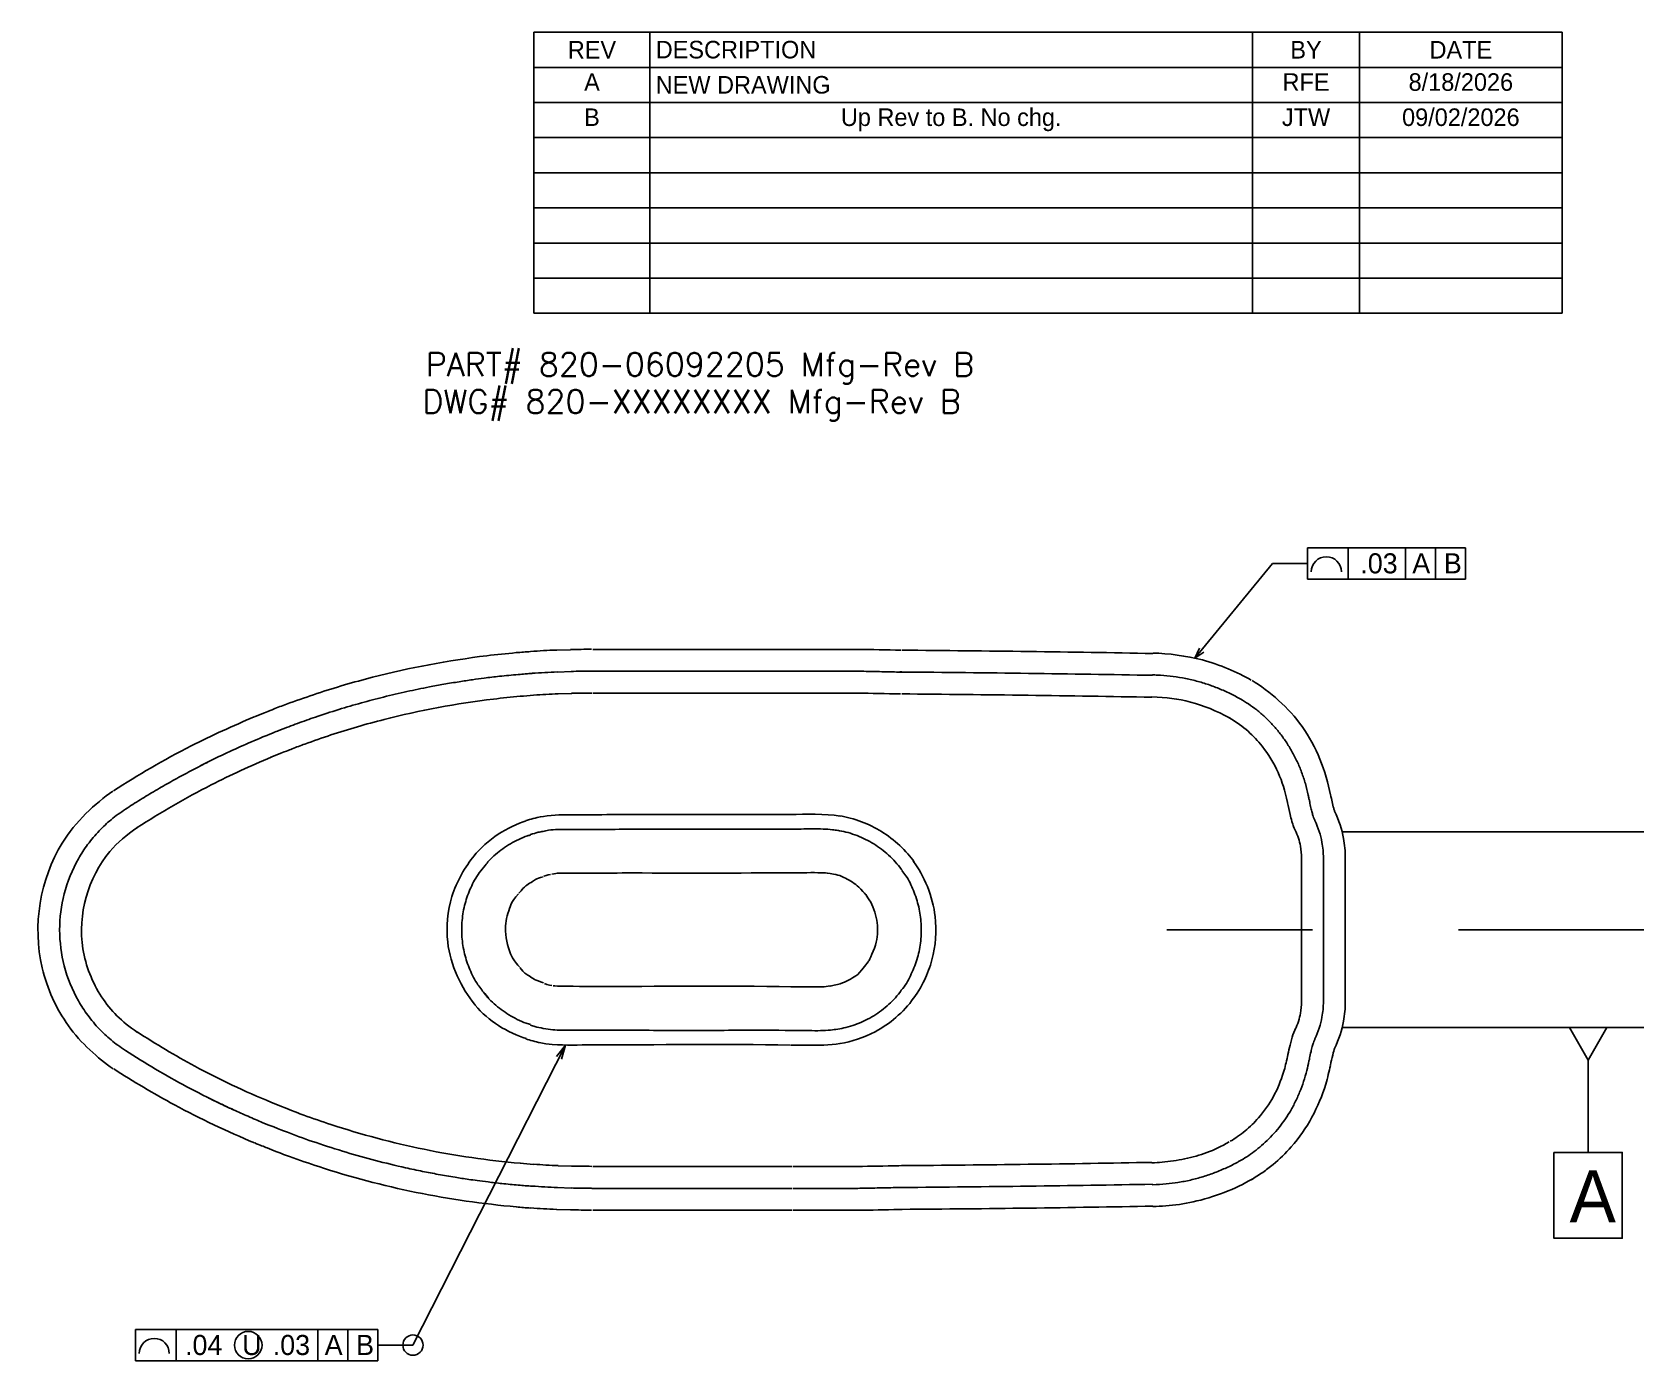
# Model space of a CAD drawing. Header units: millimetres. Extents: x -0.44 to 0.67, y -0.56 to 0.92.
# Drawn here: x -0.439 to 0.666, y 0.006 to 0.916 of the extents above; entities that cross this region are included whole.
import ezdxf

# ---------------------------------------------------------------- set-up
doc = ezdxf.new("R2010")
doc.units = ezdxf.units.MM
doc.linetypes.add('CENTER', pattern=[10.16, 6.35, -1.27, 1.27, -1.27])
doc.layers.add('Nom', color=3, linetype='Continuous')
doc.layers.add('TOL', color=1, linetype='Continuous')
doc.styles.add('ROMANS', font='romans', dxfattribs={"height": 0.1})

# ---------------------------------------------------------------- blocks, each defined once
blk = doc.blocks.new('*T2')
at = {"layer": 'Nom', "color": 0, "linetype": 'ByBlock', "lineweight": -2, "ltscale": 0.1, "transparency": 16777216}
for p, q in [((0, 0), (0.7048, 0)), ((0, 0), (0, -0.1926)), ((0.0795, 0), (0.0795, -0.1926)), ((0.4924, 0), (0.4924, -0.1926)), ((0.5659, 0), (0.5659, -0.1926)), ((0.7048, 0), (0.7048, -0.1926)), ((0, -0.0241), (0.7048, -0.0241)), ((0, -0.0482), (0.7048, -0.0482)), ((0, -0.0722), (0.7048, -0.0722)), ((0, -0.0963), (0.7048, -0.0963)), ((0, -0.1204), (0.7048, -0.1204)), ((0, -0.1445), (0.7048, -0.1445)), ((0, -0.1685), (0.7048, -0.1685)), ((0, -0.1926), (0.7048, -0.1926))]:
    blk.add_line(p, q, dxfattribs=at)
at = {"layer": 'Nom', "color": 0, "ltscale": 0.1, "transparency": 16777216}
for s, insert, char_height, width, attachment_point in [('REV', (0.0398, -0.012), 0.01204, 0.07148, 5), ('DESCRIPTION', (0.0835, -0.012), 0.012039, 0.404905, 4), ('BY', (0.5292, -0.012), 0.01204, 0.065444, 5), ('DATE', (0.6353, -0.012), 0.01204, 0.130859, 5), ('A', (0.0398, -0.0281), 0.012, 0.07148, 2), ('NEW DRAWING', (0.0835, -0.0361), 0.012039, 0.404905, 4), ('RFE', (0.5292, -0.0281), 0.01204, 0.065444, 2), ('8/18/2026', (0.6353, -0.0281), 0.01204, 0.130859, 2), ('B', (0.0398, -0.0522), 0.012, 0.07148, 2), ('Up Rev to B. No chg.', (0.286, -0.0522), 0.012039, 0.404905, 2), ('JTW', (0.5292, -0.0522), 0.01204, 0.065444, 2), ('09/02/2026', (0.6353, -0.0522), 0.01204, 0.130859, 2)]:
    blk.add_mtext(s, dxfattribs=dict(at, insert=insert, char_height=char_height, width=width, attachment_point=attachment_point))

msp = doc.modelspace()

# ---------------------------------------------------------------- linework, layer by layer
at = {"layer": 'Nom', "linetype": 'Continuous'}
for p, q in [((-0.1055, 0.4763), (-0.0959, 0.4771)), ((-0.0543, 0.4785), (-0.0057, 0.4785)), ((-0.0057, 0.4785), (0.0039, 0.4785)), ((0.0039, 0.4785), (0.0822, 0.4785)), ((0.0822, 0.4785), (0.0874, 0.4785)), ((0.0874, 0.4785), (0.1141, 0.4785)), ((0.1141, 0.4785), (0.1273, 0.4785)), ((0.1575, 0.4781), (0.156, 0.4781)), ((0.1575, 0.478), (0.1567, 0.478)), ((0.1575, 0.4781), (0.1568, 0.4781)), ((0.1575, 0.478), (0.1575, 0.478)), ((0.3897, 0.4594), (0.3896, 0.4593)), ((-0.1256, 0.2542), (-0.1284, 0.2577)), ((0.3896, 0.1434), (0.3897, 0.1433)), ((-0.0692, 0.1244), (-0.0786, 0.1247)), ((-0.0057, 0.1242), (-0.0543, 0.1242)), ((0.0039, 0.1242), (-0.0057, 0.1242)), ((0.0822, 0.1242), (0.0039, 0.1242)), ((0.0874, 0.1242), (0.0829, 0.1242)), ((0.1141, 0.1242), (0.0874, 0.1242)), ((0.1273, 0.1242), (0.1141, 0.1242)), ((0.1555, 0.1247), (0.1575, 0.1248))]:
    msp.add_line(p, q, dxfattribs=at)
at = {"layer": 'Nom'}
msp.add_line((-0.0692, 0.4783), (-0.0786, 0.478), dxfattribs=at)
at = {"layer": 'Nom', "ltscale": 0.1}
msp.add_line((0.4464, 0.3506), (0.4464, 0.2522), dxfattribs=at)
at = {"layer": 'Nom', "linetype": 'Continuous'}
for centre, radius, start, end in [((-0.0543, -0.112), 0.5906, 92.3617, 94.0417), ((-0.0543, -0.112), 0.5906, 90.0812, 91.4472), ((-0.0543, 0.7148), 0.5905, 265.9583, 267.6383), ((-0.0543, 0.7148), 0.5905, 268.5528, 269.9188)]:
    msp.add_arc(centre, radius, start, end, dxfattribs=at)
for centre, start_param, end_param in [((0.0147, 0.4195), 1.261095, 1.431936), ((0.0147, 0.1833), 4.851249, 5.02209)]:
    msp.add_ellipse(centre, major_axis=(1.0321, 0), ratio=0.057218, start_param=start_param, end_param=end_param, dxfattribs=at)
for points, knots in [([(-0.2805, 0.4335), (-0.2727, 0.4366), (-0.2668, 0.439), (-0.2567, 0.4428), (-0.2433, 0.4476), (-0.2287, 0.4523), (-0.2131, 0.4569), (-0.1975, 0.461), (-0.182, 0.4646), (-0.1682, 0.4675), (-0.1563, 0.4697), (-0.1464, 0.4713), (-0.1371, 0.4727), (-0.128, 0.474), (-0.1175, 0.4752), (-0.1097, 0.4759), (-0.1054, 0.4763)], [0, 0, 0, 0, 0.03695, 0.111554, 0.186901, 0.283795, 0.376534, 0.466373, 0.560143, 0.649485, 0.706844, 0.767816, 0.820312, 0.866248, 0.926144, 1, 1, 1, 1]), ([(0.1567, 0.478), (0.1529, 0.478), (0.1448, 0.4782), (0.1349, 0.4785), (0.1292, 0.4785), (0.1273, 0.4785)], [0, 0, 0, 0, 0.381554, 0.801032, 1, 1, 1, 1]), ([(0.3897, 0.4594), (0.3873, 0.4607), (0.3824, 0.4634), (0.3747, 0.4668), (0.3667, 0.4698), (0.3583, 0.4722), (0.3499, 0.4741), (0.3413, 0.4753), (0.3344, 0.4759), (0.3304, 0.476), (0.3292, 0.476)], [0, 0, 0, 0, 0.129134, 0.26348, 0.399028, 0.535536, 0.672702, 0.810139, 0.946718, 1, 1, 1, 1]), ([(0.3292, 0.4759), (0.3292, 0.4759), (0.3292, 0.476), (0.3292, 0.4758), (0.3292, 0.4757)], [0, 0, 0, 0, 0.238819, 1, 1, 1, 1]), ([(0.4365, 0.3912), (0.4363, 0.392), (0.4357, 0.3955), (0.4341, 0.4016), (0.4316, 0.4093), (0.4285, 0.4166), (0.4249, 0.4236), (0.4209, 0.4302), (0.4164, 0.4364), (0.4115, 0.4421), (0.4063, 0.4473), (0.4008, 0.452), (0.3953, 0.4561), (0.3915, 0.4584), (0.3897, 0.4595)], [0, 0, 0, 0, 0.027946, 0.124198, 0.220158, 0.314467, 0.406942, 0.49941, 0.590132, 0.678458, 0.764218, 0.847543, 0.927379, 1, 1, 1, 1]), ([(-0.3747, 0.384), (-0.3713, 0.3862), (-0.3646, 0.3905), (-0.3541, 0.3968), (-0.3435, 0.4029), (-0.3327, 0.4088), (-0.3217, 0.4146), (-0.3095, 0.4206), (-0.2958, 0.427), (-0.2856, 0.4313), (-0.2805, 0.4335)], [0, 0, 0, 0, 0.1178439, 0.2350957, 0.3518272, 0.4681111, 0.5840212, 0.6996318, 0.8489831, 1, 1, 1, 1]), ([(-0.3233, 0.4137), (-0.3232, 0.4138), (-0.3229, 0.4139), (-0.3212, 0.4148), (-0.3193, 0.4157), (-0.3185, 0.4161)], [0, 0, 0, 0, 0.364126, 0.739424, 1, 1, 1, 1]), ([(0.4405, 0.3762), (0.4405, 0.3763), (0.4403, 0.3766), (0.4399, 0.3776), (0.4393, 0.3794), (0.4386, 0.3819), (0.4378, 0.3852), (0.4371, 0.3884), (0.4367, 0.3905), (0.4365, 0.3912)], [0, 0, 0, 0, 0.017094, 0.09502, 0.214528, 0.378232, 0.59005, 0.853997, 1, 1, 1, 1]), ([(-0.3747, 0.2187), (-0.3765, 0.2198), (-0.3798, 0.2221), (-0.3845, 0.2258), (-0.3887, 0.2295), (-0.3942, 0.235), (-0.4005, 0.2425), (-0.4096, 0.2564), (-0.4175, 0.2759), (-0.4208, 0.3013), (-0.4176, 0.3267), (-0.4096, 0.3462), (-0.4006, 0.3602), (-0.393, 0.3691), (-0.3844, 0.3773), (-0.3781, 0.3817), (-0.3747, 0.384)], [0, 0, 0, 0, 0.032484, 0.063407, 0.09277, 0.120576, 0.184373, 0.244126, 0.375098, 0.499329, 0.624017, 0.755463, 0.815305, 0.879216, 0.936477, 1, 1, 1, 1]), ([(-0.1281, 0.3455), (-0.1273, 0.3466), (-0.1251, 0.3493), (-0.121, 0.3531), (-0.1161, 0.357), (-0.1108, 0.3604), (-0.1051, 0.3634), (-0.1005, 0.3654), (-0.0977, 0.3662), (-0.097, 0.3664)], [0, 0, 0, 0, 0.1078826, 0.2730416, 0.4372283, 0.6032973, 0.7720504, 0.9433044, 1, 1, 1, 1]), ([(-0.0971, 0.3666), (-0.0953, 0.3672), (-0.0925, 0.3681), (-0.0895, 0.3686), (-0.0884, 0.3688)], [0, 0, 0, 0, 0.630712, 1, 1, 1, 1]), ([(-0.0884, 0.3688), (-0.0872, 0.3691), (-0.0839, 0.3698), (-0.0781, 0.3702), (-0.0705, 0.3702), (-0.0627, 0.3702), (-0.0574, 0.3702), (-0.055, 0.3702)], [0, 0, 0, 0, 0.111259, 0.304398, 0.523383, 0.786576, 1, 1, 1, 1]), ([(0.0811, 0.3703), (0.0781, 0.3703), (0.0613, 0.3703), (0.0302, 0.3703), (-0.0122, 0.3703), (-0.0408, 0.3702), (-0.055, 0.3702)], [0, 0, 0, 0, 0.065822, 0.370865, 0.685341, 1, 1, 1, 1]), ([(0.0811, 0.3704), (0.086, 0.3704), (0.0935, 0.3705), (0.1031, 0.3705), (0.109, 0.3702), (0.1123, 0.3696), (0.1135, 0.3694)], [0, 0, 0, 0, 0.455059, 0.689881, 0.884459, 1, 1, 1, 1]), ([(0.1135, 0.3694), (0.1139, 0.3694), (0.1163, 0.3691), (0.1208, 0.368), (0.1268, 0.366), (0.1327, 0.3634), (0.1383, 0.3603), (0.1435, 0.3567), (0.1485, 0.3526), (0.153, 0.3479), (0.1561, 0.3445), (0.1574, 0.3425), (0.1576, 0.3422)], [0, 0, 0, 0, 0.021722, 0.137847, 0.258483, 0.379285, 0.499203, 0.619465, 0.741067, 0.86311, 0.98442, 1, 1, 1, 1]), ([(-0.128, 0.3455), (-0.1294, 0.3438), (-0.1334, 0.3392), (-0.1382, 0.3304), (-0.1422, 0.3194), (-0.1442, 0.308), (-0.1443, 0.2963), (-0.1425, 0.2849), (-0.1388, 0.2739), (-0.1339, 0.2644), (-0.1296, 0.2591), (-0.1278, 0.2569)], [0, 0, 0, 0, 0.069011, 0.190295, 0.308856, 0.430902, 0.54873, 0.669896, 0.787852, 0.909282, 1, 1, 1, 1]), ([(0.157, 0.2599), (0.1574, 0.2603), (0.1603, 0.2636), (0.1642, 0.2712), (0.1685, 0.2821), (0.1707, 0.2938), (0.171, 0.3055), (0.1693, 0.3172), (0.1657, 0.3282), (0.1617, 0.3367), (0.1584, 0.3409), (0.1574, 0.3421)], [0, 0, 0, 0, 0.017725, 0.149798, 0.285826, 0.417773, 0.553495, 0.683634, 0.817406, 0.946325, 1, 1, 1, 1]), ([(-0.097, 0.2364), (-0.098, 0.2367), (-0.1011, 0.2377), (-0.1061, 0.2399), (-0.1118, 0.243), (-0.1172, 0.2466), (-0.122, 0.2506), (-0.1256, 0.254), (-0.1274, 0.2563), (-0.1278, 0.2569)], [0, 0, 0, 0, 0.084929, 0.260469, 0.433979, 0.604866, 0.772847, 0.93865, 1, 1, 1, 1]), ([(0.1571, 0.2599), (0.1568, 0.2594), (0.1552, 0.2572), (0.152, 0.2536), (0.1474, 0.2492), (0.1423, 0.2451), (0.1369, 0.2416), (0.1312, 0.2386), (0.1253, 0.2362), (0.1194, 0.2344), (0.1154, 0.2336), (0.1135, 0.2333)], [0, 0, 0, 0, 0.031555, 0.153446, 0.276666, 0.400408, 0.523641, 0.645402, 0.767035, 0.890196, 1, 1, 1, 1]), ([(-0.0884, 0.2338), (-0.0903, 0.2342), (-0.0933, 0.2348), (-0.0961, 0.2358), (-0.0971, 0.2361)], [0, 0, 0, 0, 0.6478089, 1, 1, 1, 1]), ([(-0.055, 0.2325), (-0.0589, 0.2325), (-0.0658, 0.2326), (-0.0747, 0.2325), (-0.0819, 0.2328), (-0.0861, 0.2333), (-0.0883, 0.2338), (-0.0884, 0.2338)], [0, 0, 0, 0, 0.344165, 0.6153, 0.797889, 0.990466, 1, 1, 1, 1]), ([(-0.055, 0.2325), (-0.0389, 0.2325), (-0.0066, 0.2325), (0.0376, 0.2324), (0.0669, 0.2327), (0.08, 0.2324), (0.0813, 0.2324)], [0, 0, 0, 0, 0.354826, 0.709895, 0.973221, 1, 1, 1, 1]), ([(0.1135, 0.2333), (0.1119, 0.2331), (0.108, 0.2325), (0.1014, 0.2322), (0.0926, 0.2323), (0.0857, 0.2324), (0.0816, 0.2324), (0.0813, 0.2324)], [0, 0, 0, 0, 0.154106, 0.364746, 0.613186, 0.973571, 1, 1, 1, 1]), ([(0.4365, 0.2115), (0.4367, 0.2122), (0.4371, 0.2143), (0.4378, 0.2176), (0.4387, 0.2211), (0.4395, 0.2238), (0.4401, 0.2255), (0.4405, 0.2264), (0.4406, 0.2267), (0.4406, 0.2267)], [0, 0, 0, 0, 0.131639, 0.409908, 0.635485, 0.804958, 0.922374, 0.997558, 1, 1, 1, 1]), ([(-0.2805, 0.1692), (-0.2839, 0.1707), (-0.2906, 0.1735), (-0.3006, 0.178), (-0.3147, 0.1846), (-0.3327, 0.1938), (-0.3543, 0.2058), (-0.3679, 0.2144), (-0.3747, 0.2187)], [0, 0, 0, 0, 0.100376, 0.200008, 0.298943, 0.530896, 0.764386, 1, 1, 1, 1]), ([(0.3897, 0.1433), (0.3898, 0.1433), (0.3917, 0.1444), (0.3953, 0.1467), (0.4004, 0.1504), (0.4054, 0.1547), (0.4103, 0.1594), (0.415, 0.1646), (0.4194, 0.1703), (0.4234, 0.1764), (0.427, 0.183), (0.4302, 0.19), (0.4329, 0.1974), (0.435, 0.2045), (0.436, 0.2093), (0.4365, 0.2115)], [0, 0, 0, 0, 0.004316, 0.073771, 0.146265, 0.222107, 0.301412, 0.383839, 0.468292, 0.555367, 0.644969, 0.736664, 0.828912, 0.921678, 1, 1, 1, 1]), ([(-0.3001, 0.1778), (-0.3009, 0.1781), (-0.3042, 0.1797), (-0.3097, 0.1823), (-0.3151, 0.1849), (-0.3174, 0.186), (-0.3182, 0.1864)], [0, 0, 0, 0, 0.100353, 0.442821, 0.796847, 1, 1, 1, 1]), ([(-0.1054, 0.1264), (-0.1091, 0.1268), (-0.1161, 0.1274), (-0.1255, 0.1285), (-0.133, 0.1295), (-0.1406, 0.1305), (-0.1495, 0.1319), (-0.16, 0.1337), (-0.1713, 0.1359), (-0.1857, 0.1389), (-0.2032, 0.1432), (-0.2237, 0.1489), (-0.2434, 0.1552), (-0.2595, 0.1609), (-0.2685, 0.1645), (-0.2805, 0.1692)], [0, 0, 0, 0, 0.065821, 0.120777, 0.164869, 0.198499, 0.253613, 0.321667, 0.385056, 0.454161, 0.5776, 0.698921, 0.826902, 0.942856, 1, 1, 1, 1]), ([(0.3292, 0.1267), (0.3293, 0.1267), (0.3324, 0.1268), (0.3383, 0.1272), (0.3469, 0.1282), (0.3554, 0.1298), (0.3638, 0.1321), (0.372, 0.1349), (0.38, 0.1383), (0.3859, 0.1411), (0.389, 0.143), (0.3896, 0.1434)], [0, 0, 0, 0, 0.0052359, 0.1473711, 0.2777793, 0.4161948, 0.5534042, 0.6908572, 0.8279599, 0.9643117, 1, 1, 1, 1]), ([(0.1273, 0.1242), (0.1312, 0.1243), (0.139, 0.1244), (0.1486, 0.1247), (0.1541, 0.1247), (0.1555, 0.1247)], [0, 0, 0, 0, 0.42553, 0.863221, 1, 1, 1, 1]), ([(0.3292, 0.127), (0.3292, 0.1269), (0.3292, 0.1268), (0.3292, 0.1268), (0.3292, 0.1268)], [0, 0, 0, 0, 0.761951, 1, 1, 1, 1])]:
    msp.add_open_spline(points, degree=3, knots=knots, dxfattribs=at)
for points in [[(-0.1054, 0.4763), (-0.1022, 0.4766), (-0.0991, 0.4768), (-0.0959, 0.4771)], [(-0.0551, 0.4785), (-0.0549, 0.4785), (-0.0546, 0.4785), (-0.0543, 0.4785)], [(0.4406, 0.3762), (0.4429, 0.3713), (0.4445, 0.3662), (0.4454, 0.3613)], [(0.4454, 0.3613), (0.4461, 0.3577), (0.4464, 0.3542), (0.4464, 0.3506)], [(0.4454, 0.2415), (0.4461, 0.245), (0.4464, 0.2486), (0.4464, 0.2522)], [(0.4454, 0.2415), (0.4445, 0.2366), (0.4429, 0.2315), (0.4406, 0.2266)], [(-0.0959, 0.1257), (-0.0991, 0.1259), (-0.1022, 0.1261), (-0.1054, 0.1264)], [(-0.0543, 0.1242), (-0.0546, 0.1242), (-0.0549, 0.1242), (-0.0551, 0.1242)]]:
    msp.add_open_spline(points, degree=3, dxfattribs=at)
at = {"layer": 'TOL', "lineweight": -3}
for p, q in [((0.4115, 0.5524), (0.3582, 0.4875)), ((0.4355, 0.5524), (0.4115, 0.5524)), ((0.3582, 0.4875), (0.3614, 0.4944)), ((0.3582, 0.4875), (0.3645, 0.4917)), ((0.6151, 0.2344), (0.6278, 0.2121)), ((0.6406, 0.2344), (0.6151, 0.2344)), ((0.6278, 0.2121), (0.6406, 0.2344)), ((-0.1776, 0.0168), (-0.073, 0.2224)), ((-0.073, 0.2224), (-0.0793, 0.2145)), ((-0.073, 0.2224), (-0.0758, 0.2128)), ((-0.2016, 0.0168), (-0.1776, 0.0168))]:
    msp.add_line(p, q, dxfattribs=at)
at = {"layer": 'TOL'}
for p, q in [((0.4355, 0.5631), (0.5438, 0.5631)), ((0.4355, 0.5417), (0.4355, 0.5631)), ((0.4634, 0.5631), (0.4634, 0.5417)), ((0.5027, 0.5631), (0.5027, 0.5417)), ((0.5233, 0.5631), (0.5233, 0.5417)), ((0.5438, 0.5631), (0.5438, 0.5417)), ((0.4355, 0.5417), (0.5438, 0.5417)), ((-0.0697, 0.4933), (-0.0791, 0.493)), ((-0.0687, 0.4634), (-0.0781, 0.463)), ((0.4592, 0.3684), (0.666, 0.3684)), ((0.4592, 0.2344), (0.666, 0.2344)), ((0.6406, 0.2344), (0.6151, 0.2344)), ((0.6278, 0.2121), (0.6278, 0.1488)), ((-0.3678, 0.0275), (-0.2016, 0.0275)), ((-0.3678, 0.0061), (-0.3678, 0.0275)), ((-0.3399, 0.0275), (-0.3399, 0.0061)), ((-0.2427, 0.0275), (-0.2427, 0.0061)), ((-0.2222, 0.0275), (-0.2222, 0.0061)), ((-0.2016, 0.0275), (-0.2016, 0.0061)), ((-0.3678, 0.0061), (-0.2016, 0.0061))]:
    msp.add_line(p, q, dxfattribs=at)
at = {"layer": 'TOL', "linetype": 'Continuous'}
for p, q in [((-0.0543, 0.4935), (-0.0057, 0.4935)), ((-0.0057, 0.4935), (0.0039, 0.4935)), ((0.0039, 0.4935), (0.0822, 0.4935)), ((0.0822, 0.4935), (0.0874, 0.4935)), ((0.0874, 0.4935), (0.1141, 0.4935)), ((0.1141, 0.4935), (0.1273, 0.4935)), ((-0.0543, 0.4635), (-0.0057, 0.4635)), ((-0.0057, 0.4635), (0.0039, 0.4635)), ((0.0039, 0.4635), (0.0822, 0.4635)), ((0.0822, 0.4635), (0.0874, 0.4635)), ((0.0874, 0.4635), (0.1141, 0.4635)), ((0.1141, 0.4635), (0.1273, 0.4635)), ((-0.0687, 0.1394), (-0.0781, 0.1397)), ((-0.0057, 0.1392), (-0.0543, 0.1392)), ((0.0039, 0.1392), (-0.0057, 0.1392)), ((0.0822, 0.1392), (0.0039, 0.1392)), ((0.0874, 0.1392), (0.0829, 0.1392)), ((0.1141, 0.1392), (0.0874, 0.1392)), ((0.1273, 0.1392), (0.1141, 0.1392)), ((0.1553, 0.1397), (0.1573, 0.1398)), ((-0.0697, 0.1094), (-0.0791, 0.1097)), ((-0.0057, 0.1092), (-0.0543, 0.1092)), ((0.0039, 0.1092), (-0.0057, 0.1092)), ((0.0822, 0.1092), (0.0039, 0.1092)), ((0.0874, 0.1092), (0.0829, 0.1092)), ((0.1141, 0.1092), (0.0874, 0.1092)), ((0.1273, 0.1092), (0.1141, 0.1092)), ((0.1557, 0.1097), (0.1577, 0.1098))]:
    msp.add_line(p, q, dxfattribs=at)
at = {"layer": 'TOL', "ltscale": 0.1}
for p, q in [((0.4314, 0.3506), (0.4314, 0.2522)), ((0.4614, 0.3506), (0.4614, 0.2522))]:
    msp.add_line(p, q, dxfattribs=at)
at = {"layer": 'TOL', "linetype": 'CENTER', "ltscale": 0.02}
msp.add_line((0.666, 0.3014), (0.2539, 0.3014), dxfattribs=at)
at = {"layer": 'TOL'}
msp.add_lwpolyline([(0.6044, 0.1488), (0.6512, 0.1488), (0.6512, 0.09), (0.6044, 0.09)], close=True, dxfattribs=at)
at = {"layer": 'TOL', "ltscale": 0.1}
for centre, radius in [((-0.2905, 0.0168), 0.00944), ((-0.1776, 0.0168), 0.00695)]:
    msp.add_circle(centre, radius, dxfattribs=at)
at = {"layer": 'TOL'}
for centre in [(0.4484, 0.5467), (-0.3549, 0.0111)]:
    msp.add_arc(centre, 0.0103, 0, 180, dxfattribs=at)
at = {"layer": 'TOL', "linetype": 'Continuous'}
for centre, radius, start, end in [((-0.0543, -0.112), 0.6056, 92.3617, 94.0417), ((-0.0543, -0.112), 0.6056, 90.0812, 91.4472), ((-0.0543, -0.112), 0.5756, 92.3617, 94.0417), ((-0.0543, -0.112), 0.5756, 90.0812, 91.4472), ((-0.0543, 0.7148), 0.5755, 265.9583, 267.6383), ((-0.0543, 0.7148), 0.5755, 268.5528, 269.9188), ((-0.0543, 0.7148), 0.6055, 265.9583, 267.6383), ((-0.0543, 0.7148), 0.6055, 268.5528, 269.9188)]:
    msp.add_arc(centre, radius, start, end, dxfattribs=at)
for points, knots in [([(-0.2861, 0.4474), (-0.2744, 0.4521), (-0.2743, 0.4522), (-0.2681, 0.4546), (-0.265, 0.4557), (-0.2559, 0.459), (-0.2496, 0.4612), (-0.2309, 0.4674), (-0.2182, 0.4711), (-0.1797, 0.481), (-0.1535, 0.4859), (-0.1202, 0.49), (-0.1134, 0.4906), (-0.1068, 0.4913)], [0, 0, 0, 0, 0.055427, 0.055427, 0.110853, 0.110853, 0.221706, 0.221706, 0.443413, 0.443413, 0.886825, 0.886825, 1, 1, 1, 1]), ([(0.3969, 0.4725), (0.3875, 0.4778), (0.3752, 0.4832), (0.3524, 0.4892), (0.3399, 0.4907), (0.3297, 0.491)], [0, 0, 0, 0, 0.513914, 0.513914, 1, 1, 1, 1]), ([(0.4512, 0.3939), (0.4499, 0.4014), (0.4472, 0.4105), (0.4408, 0.4262), (0.4367, 0.4337), (0.4229, 0.4533), (0.4093, 0.4651), (0.3975, 0.4723)], [0, 0, 0, 0, 0.263219, 0.263219, 0.526438, 0.526438, 1, 1, 1, 1]), ([(-0.2749, 0.4196), (-0.2631, 0.4243), (-0.2632, 0.4243), (-0.2575, 0.4265), (-0.2546, 0.4276), (-0.2457, 0.4308), (-0.2398, 0.4329), (-0.2218, 0.4388), (-0.2097, 0.4423), (-0.1728, 0.4518), (-0.1477, 0.4565), (-0.1163, 0.4602), (-0.1103, 0.4608), (-0.104, 0.4614)], [0, 0, 0, 0, 0.055775, 0.055775, 0.111551, 0.111551, 0.223102, 0.223102, 0.446203, 0.446203, 0.892407, 0.892407, 1, 1, 1, 1]), ([(0.3824, 0.4463), (0.3727, 0.4516), (0.3647, 0.455), (0.3467, 0.4596), (0.3388, 0.4607), (0.3288, 0.461)], [0, 0, 0, 0, 0.523521, 0.523521, 1, 1, 1, 1]), ([(-0.3828, 0.3967), (-0.3663, 0.4072), (-0.3483, 0.4178), (-0.3156, 0.4345), (-0.3008, 0.4412), (-0.2864, 0.4473)], [0, 0, 0, 0, 0.5736034, 0.5736034, 1, 1, 1, 1]), ([(0.4217, 0.3885), (0.4202, 0.3969), (0.4182, 0.4026), (0.4125, 0.4156), (0.4088, 0.4216), (0.3984, 0.4347), (0.3921, 0.4405), (0.3819, 0.4466)], [0, 0, 0, 0, 0.295536, 0.295536, 0.591071, 0.591071, 1, 1, 1, 1]), ([(-0.3667, 0.3714), (-0.3501, 0.3819), (-0.3336, 0.3916), (-0.3026, 0.4074), (-0.289, 0.4136), (-0.2747, 0.4197)], [0, 0, 0, 0, 0.5743623, 0.5743623, 1, 1, 1, 1]), ([(-0.3831, 0.2062), (-0.3933, 0.2131), (-0.4053, 0.2238), (-0.4221, 0.2473), (-0.4283, 0.2609), (-0.4385, 0.3043), (-0.4332, 0.336), (-0.409, 0.3754), (-0.3952, 0.3881), (-0.3833, 0.3964)], [0, 0, 0, 0, 0.193227, 0.193227, 0.386455, 0.386455, 0.77291, 0.77291, 1, 1, 1, 1]), ([(0.4271, 0.3696), (0.4268, 0.3701), (0.426, 0.372), (0.4254, 0.3739), (0.4251, 0.3748), (0.4243, 0.3774), (0.4239, 0.3789), (0.4229, 0.3832), (0.4223, 0.3859), (0.4218, 0.3883)], [0, 0, 0, 0, 0.133161, 0.133161, 0.266321, 0.266321, 0.532643, 0.532643, 1, 1, 1, 1]), ([(0.4541, 0.3827), (0.4539, 0.3831), (0.4537, 0.3838), (0.4527, 0.3873), (0.452, 0.3905), (0.4513, 0.3941), (0.4513, 0.3941), (0.4512, 0.3942)], [0.0885772, 0.0885772, 0.0885772, 0.0885772, 0.3048841, 0.3048841, 0.9882651, 0.9882651, 1, 1, 1, 1]), ([(-0.1359, 0.3519), (-0.1317, 0.3569), (-0.1254, 0.3628), (-0.1132, 0.3708), (-0.1058, 0.3742), (-0.0999, 0.376)], [0, 0, 0, 0, 0.5137705, 0.5137705, 1, 1, 1, 1]), ([(-0.0904, 0.3787), (-0.0844, 0.3799), (-0.0761, 0.3802), (-0.065, 0.3802), (-0.06, 0.3802), (-0.055, 0.3802)], [0, 0, 0, 0, 0.554951, 0.554951, 1, 1, 1, 1]), ([(0.081, 0.3804), (0.0449, 0.3802), (0.0088, 0.3803), (-0.0366, 0.3803), (-0.0458, 0.3803), (-0.0551, 0.3802)], [0, 0, 0, 0, 0.797071, 0.797071, 1, 1, 1, 1]), ([(0.1148, 0.3794), (0.1192, 0.3788), (0.125, 0.3772), (0.1346, 0.3737), (0.1392, 0.3714), (0.1521, 0.3634), (0.1609, 0.3553), (0.1659, 0.3478), (0.1659, 0.3478), (0.1659, 0.3478)], [0, 0, 0, 0, 0.249849, 0.249849, 0.499698, 0.499698, 0.999395, 0.999395, 1, 1, 1, 1]), ([(-0.3664, 0.2311), (-0.3776, 0.2387), (-0.3846, 0.2457), (-0.3974, 0.2652), (-0.4019, 0.2765), (-0.4075, 0.312), (-0.4003, 0.3371), (-0.3799, 0.3614), (-0.3742, 0.3661), (-0.3662, 0.3717)], [0, 0, 0, 0, 0.211591, 0.211591, 0.423182, 0.423182, 0.846363, 0.846363, 1, 1, 1, 1]), ([(0.4307, 0.3586), (0.4311, 0.3559), (0.4314, 0.3533), (0.4314, 0.3506), (0.4314, 0.3506), (0.4314, 0.3506)], [0, 0, 0, 0, 0.99, 0.99, 1, 1, 1, 1]), ([(0.4602, 0.364), (0.461, 0.3596), (0.4614, 0.3552), (0.4614, 0.3507), (0.4614, 0.3506), (0.4614, 0.3506)], [0, 0, 0, 0, 0.99, 0.99, 1, 1, 1, 1]), ([(-0.1356, 0.352), (-0.1416, 0.345), (-0.1478, 0.3344), (-0.1539, 0.3142), (-0.1549, 0.3034), (-0.1521, 0.2773), (-0.1442, 0.261), (-0.1355, 0.2505)], [0, 0, 0, 0, 0.287367, 0.287367, 0.574734, 0.574734, 1, 1, 1, 1]), ([(0.1646, 0.2534), (0.1675, 0.2567), (0.171, 0.2625), (0.175, 0.2712), (0.1768, 0.2759), (0.1807, 0.2905), (0.1814, 0.3005), (0.1788, 0.324), (0.1726, 0.3389), (0.1653, 0.3483)], [0, 0, 0, 0, 0.148858, 0.148858, 0.297717, 0.297717, 0.595434, 0.595434, 1, 1, 1, 1]), ([(-0.105, 0.3264), (-0.1006, 0.3318), (-0.0998, 0.3319), (-0.094, 0.3355), (-0.0939, 0.3361), (-0.0884, 0.3377)], [0, 0, 0, 0, 0.5519437, 0.5519437, 1, 1, 1, 1]), ([(-0.0825, 0.3395), (-0.0777, 0.3404), (-0.0781, 0.3402), (-0.0694, 0.3402), (-0.0639, 0.3402), (-0.0577, 0.3402), (-0.0564, 0.3402), (-0.0551, 0.3402)], [0, 0, 0, 0, 0.4402, 0.4402, 0.880399, 0.880399, 1, 1, 1, 1]), ([(0.0812, 0.3404), (0.0451, 0.3402), (0.0088, 0.3403), (-0.0365, 0.3403), (-0.0458, 0.3403), (-0.055, 0.3402)], [0, 0, 0, 0, 0.796435, 0.796435, 1, 1, 1, 1]), ([(0.0815, 0.3404), (0.0888, 0.3405), (0.0964, 0.3406), (0.1051, 0.3404), (0.1049, 0.3405), (0.1083, 0.3399)], [0, 0, 0, 0, 0.67461, 0.67461, 1, 1, 1, 1]), ([(0.1083, 0.3399), (0.1149, 0.3389), (0.1157, 0.3382), (0.1221, 0.3351), (0.1253, 0.333), (0.1296, 0.3291), (0.1324, 0.326), (0.1324, 0.3259)], [0, 0, 0, 0, 0.3643671, 0.3643671, 0.7287342, 0.7287342, 0.9701273, 0.9701273, 0.9701273, 0.9701273]), ([(-0.1053, 0.326), (-0.1106, 0.3197), (-0.1104, 0.3189), (-0.1136, 0.3098), (-0.1143, 0.3052), (-0.114, 0.2944), (-0.1122, 0.2878), (-0.1086, 0.2808), (-0.1078, 0.2798), (-0.1046, 0.2759)], [0, 0, 0, 0, 0.256948, 0.256948, 0.513897, 0.513897, 0.842958, 0.842958, 1, 1, 1, 1]), ([(0.1348, 0.28), (0.1349, 0.2802), (0.1389, 0.288), (0.1409, 0.2976), (0.1411, 0.3031), (0.1395, 0.3126), (0.1371, 0.3188), (0.1355, 0.3215), (0.1353, 0.3217), (0.1327, 0.3256)], [0.0295496, 0.0295496, 0.0295496, 0.0295496, 0.3336833, 0.3336833, 0.6378171, 0.6378171, 0.9175868, 0.9175868, 1, 1, 1, 1]), ([(0.1343, 0.2795), (0.1273, 0.2699), (0.1264, 0.2698), (0.1181, 0.2654), (0.1166, 0.2644), (0.1082, 0.2628), (0.1081, 0.2628), (0.1081, 0.2628)], [0, 0, 0, 0, 0.498199, 0.498199, 0.996398, 0.996398, 1, 1, 1, 1]), ([(-0.0881, 0.265), (-0.0944, 0.267), (-0.0951, 0.2678), (-0.1006, 0.2716), (-0.1008, 0.271), (-0.1044, 0.2756)], [0, 0, 0, 0, 0.532235, 0.532235, 1, 1, 1, 1]), ([(0.1089, 0.2629), (0.1035, 0.2621), (0.1022, 0.2622), (0.0925, 0.2623), (0.0866, 0.2624), (0.0813, 0.2624)], [0, 0, 0, 0, 0.508894, 0.508894, 1, 1, 1, 1]), ([(0.1653, 0.2542), (0.1624, 0.25), (0.1578, 0.2451), (0.149, 0.2375), (0.1443, 0.2342), (0.1317, 0.2275), (0.1226, 0.2248), (0.1153, 0.2234)], [0, 0, 0, 0, 0.287652, 0.287652, 0.575304, 0.575304, 1, 1, 1, 1]), ([(-0.1, 0.2268), (-0.1058, 0.2286), (-0.113, 0.2319), (-0.1248, 0.2395), (-0.1306, 0.2443), (-0.1352, 0.25), (-0.1354, 0.2503), (-0.1357, 0.2506)], [0, 0, 0, 0, 0.48528, 0.48528, 0.97056, 0.97056, 1, 1, 1, 1]), ([(0.4307, 0.2442), (0.4311, 0.2468), (0.4314, 0.2494), (0.4314, 0.2521), (0.4314, 0.2521), (0.4314, 0.2522)], [0, 0, 0, 0, 0.99, 0.99, 1, 1, 1, 1]), ([(0.4602, 0.2387), (0.461, 0.2431), (0.4614, 0.2476), (0.4614, 0.2521), (0.4614, 0.2521), (0.4614, 0.2522)], [0, 0, 0, 0, 0.99, 0.99, 1, 1, 1, 1]), ([(0.4218, 0.2144), (0.4226, 0.2184), (0.4235, 0.2228), (0.4255, 0.2294), (0.4269, 0.2329), (0.4273, 0.2337)], [0, 0, 0, 0, 0.764475, 0.764475, 1, 1, 1, 1]), ([(-0.2746, 0.1831), (-0.2932, 0.1908), (-0.3103, 0.1989), (-0.3408, 0.2153), (-0.3536, 0.2231), (-0.3667, 0.2314)], [0, 0, 0, 0, 0.547062, 0.547062, 1, 1, 1, 1]), ([(-0.0551, 0.2225), (-0.0639, 0.2225), (-0.0725, 0.2221), (-0.0848, 0.223), (-0.0885, 0.2236), (-0.0908, 0.2241)], [0, 0, 0, 0, 0.790172, 0.790172, 1, 1, 1, 1]), ([(0.115, 0.2234), (0.1082, 0.2224), (0.0997, 0.2222), (0.0889, 0.2223), (0.0851, 0.2224), (0.0813, 0.2224)], [0, 0, 0, 0, 0.640684, 0.640684, 1, 1, 1, 1]), ([(0.3826, 0.1565), (0.3848, 0.1577), (0.3857, 0.1584), (0.3894, 0.161), (0.3911, 0.1622), (0.396, 0.1663), (0.3991, 0.1693), (0.4098, 0.1815), (0.4155, 0.1921), (0.4202, 0.2073), (0.4209, 0.2105), (0.4218, 0.2146)], [0, 0, 0, 0, 0.088034, 0.088034, 0.176069, 0.176069, 0.352138, 0.352138, 0.85329, 0.85329, 1, 1, 1, 1]), ([(-0.2863, 0.1554), (-0.3047, 0.1632), (-0.3235, 0.172), (-0.3555, 0.1892), (-0.3695, 0.1977), (-0.3827, 0.206)], [0, 0, 0, 0, 0.545127, 0.545127, 1, 1, 1, 1]), ([(0.3968, 0.1301), (0.3991, 0.1313), (0.4025, 0.1335), (0.4072, 0.1368), (0.4096, 0.1386), (0.4164, 0.1443), (0.4205, 0.1483), (0.4354, 0.1652), (0.4432, 0.1799), (0.4493, 0.1999), (0.4503, 0.2045), (0.4512, 0.2084)], [0, 0, 0, 0, 0.088012, 0.088012, 0.176025, 0.176025, 0.35205, 0.35205, 0.861052, 0.861052, 1, 1, 1, 1]), ([(-0.104, 0.1414), (-0.1267, 0.1434), (-0.1482, 0.1465), (-0.1916, 0.1554), (-0.2129, 0.1611), (-0.24, 0.17), (-0.2463, 0.1721), (-0.2568, 0.176), (-0.2563, 0.1758), (-0.2749, 0.1832)], [0, 0, 0, 0, 0.396249, 0.396249, 0.792498, 0.792498, 0.910649, 0.910649, 1, 1, 1, 1]), ([(-0.1068, 0.1115), (-0.1293, 0.1136), (-0.1527, 0.1168), (-0.1981, 0.1261), (-0.2205, 0.132), (-0.2489, 0.1413), (-0.2555, 0.1435), (-0.2663, 0.1475), (-0.2678, 0.148), (-0.2798, 0.1528), (-0.2825, 0.1539), (-0.286, 0.1553)], [0, 0, 0, 0, 0.393297, 0.393297, 0.786595, 0.786595, 0.907969, 0.907969, 0.983253, 0.983253, 1, 1, 1, 1]), ([(0.3289, 0.1417), (0.3315, 0.1418), (0.3334, 0.1419), (0.3411, 0.1426), (0.3462, 0.1433), (0.3621, 0.1468), (0.3711, 0.1496), (0.3818, 0.1562)], [0, 0, 0, 0, 0.1241067, 0.1241067, 0.4022899, 0.4022899, 1, 1, 1, 1]), ([(0.3296, 0.1117), (0.3322, 0.1118), (0.3355, 0.112), (0.3445, 0.1127), (0.3509, 0.1136), (0.3711, 0.118), (0.3865, 0.1239), (0.3975, 0.1306)], [0, 0, 0, 0, 0.1240966, 0.1240966, 0.3934756, 0.3934756, 1, 1, 1, 1])]:
    msp.add_open_spline(points, degree=3, knots=knots, dxfattribs=at)
for points in [[(-0.1067, 0.4913), (-0.1034, 0.4915), (-0.1002, 0.4918), (-0.097, 0.492)], [(0.157, 0.493), (0.1469, 0.4931), (0.1367, 0.4935), (0.1274, 0.4935)], [(0.3295, 0.4907), (0.2735, 0.4918), (0.2159, 0.4925), (0.1576, 0.493)], [(-0.1041, 0.4614), (-0.101, 0.4616), (-0.0979, 0.4619), (-0.0949, 0.4621)], [(0.1565, 0.463), (0.1464, 0.4631), (0.1365, 0.4635), (0.1272, 0.4635)], [(0.3289, 0.4607), (0.273, 0.4618), (0.2156, 0.4625), (0.1574, 0.463)], [(-0.1002, 0.3762), (-0.0973, 0.3771), (-0.0931, 0.3782), (-0.0902, 0.3787)], [(0.081, 0.3804), (0.0918, 0.3805), (0.1046, 0.3811), (0.1152, 0.3793)], [(0.4541, 0.3827), (0.457, 0.3765), (0.459, 0.3701), (0.4602, 0.364)], [(0.427, 0.3697), (0.4288, 0.366), (0.43, 0.3622), (0.4307, 0.3586)], [(-0.0879, 0.3381), (-0.085, 0.339), (-0.0862, 0.3388), (-0.0833, 0.3393)], [(0.1324, 0.3259), (0.1325, 0.3258), (0.1325, 0.3257), (0.1327, 0.3256)], [(0.1343, 0.2795), (0.1346, 0.2798), (0.1348, 0.28), (0.1348, 0.28)], [(-0.0824, 0.2632), (-0.0853, 0.2638), (-0.0845, 0.2635), (-0.0874, 0.2645)], [(-0.0813, 0.263), (-0.0813, 0.263), (-0.0813, 0.263), (-0.0814, 0.263)], [(-0.0549, 0.2625), (-0.0656, 0.2626), (-0.0807, 0.2628), (-0.0813, 0.263)], [(-0.055, 0.2625), (-0.0096, 0.2625), (0.0365, 0.2633), (0.0819, 0.2623)], [(0.4307, 0.2442), (0.43, 0.2406), (0.4288, 0.2367), (0.427, 0.2331)], [(0.4602, 0.2387), (0.459, 0.2326), (0.457, 0.2263), (0.4541, 0.2201)], [(-0.0905, 0.224), (-0.0934, 0.2246), (-0.0975, 0.2257), (-0.1003, 0.2267)], [(-0.055, 0.2225), (-0.0096, 0.2225), (0.0357, 0.2233), (0.081, 0.2223)], [(0.4512, 0.2086), (0.4522, 0.2133), (0.4534, 0.2185), (0.4541, 0.2201)], [(-0.0949, 0.1406), (-0.0979, 0.1409), (-0.101, 0.1411), (-0.1041, 0.1414)], [(0.1271, 0.1392), (0.1362, 0.1393), (0.1456, 0.1396), (0.1553, 0.1397)], [(0.1574, 0.1398), (0.2156, 0.1402), (0.273, 0.141), (0.3289, 0.142)], [(-0.097, 0.1107), (-0.1002, 0.1109), (-0.1034, 0.1112), (-0.1067, 0.1115)], [(0.1576, 0.1098), (0.2159, 0.1102), (0.2735, 0.111), (0.3295, 0.112)], [(0.1275, 0.1092), (0.1365, 0.1093), (0.146, 0.1096), (0.1556, 0.1097)]]:
    msp.add_open_spline(points, degree=3, dxfattribs=at)

# ---------------------------------------------------------------- block references
msp.add_blockref('*T2', (-0.0947, 0.9164))

# ---------------------------------------------------------------- texts
at = {"layer": 'TOL', "linetype": 'Continuous', "lineweight": -3, "style": 'ROMANS'}
for s, p in [('PART# 820-06092205 Mfg-Rev B', (-0.1688, 0.6808)), ('DWG# 820-XXXXXXXX Mfg-Rev B', (-0.171, 0.6554))]:
    msp.add_text(s, height=0.016, rotation=360, dxfattribs=at).set_placement(p)
at = {"layer": 'TOL'}
for s, height, p in [('.03', 0.01376, (0.4717, 0.5456)), ('A', 0.0138, (0.5073, 0.5456)), ('B', 0.0138, (0.5289, 0.5456)), ('A', 0.0356, (0.6151, 0.1009)), ('.04', 0.01376, (-0.3338, 0.01)), ('U', 0.0138, (-0.2947, 0.01)), ('.03', 0.01376, (-0.2737, 0.01)), ('A', 0.0138, (-0.2381, 0.01)), ('B', 0.0138, (-0.2166, 0.01))]:
    msp.add_text(s, height=height, dxfattribs=at).set_placement(p)

doc.saveas('drawing.dxf')
